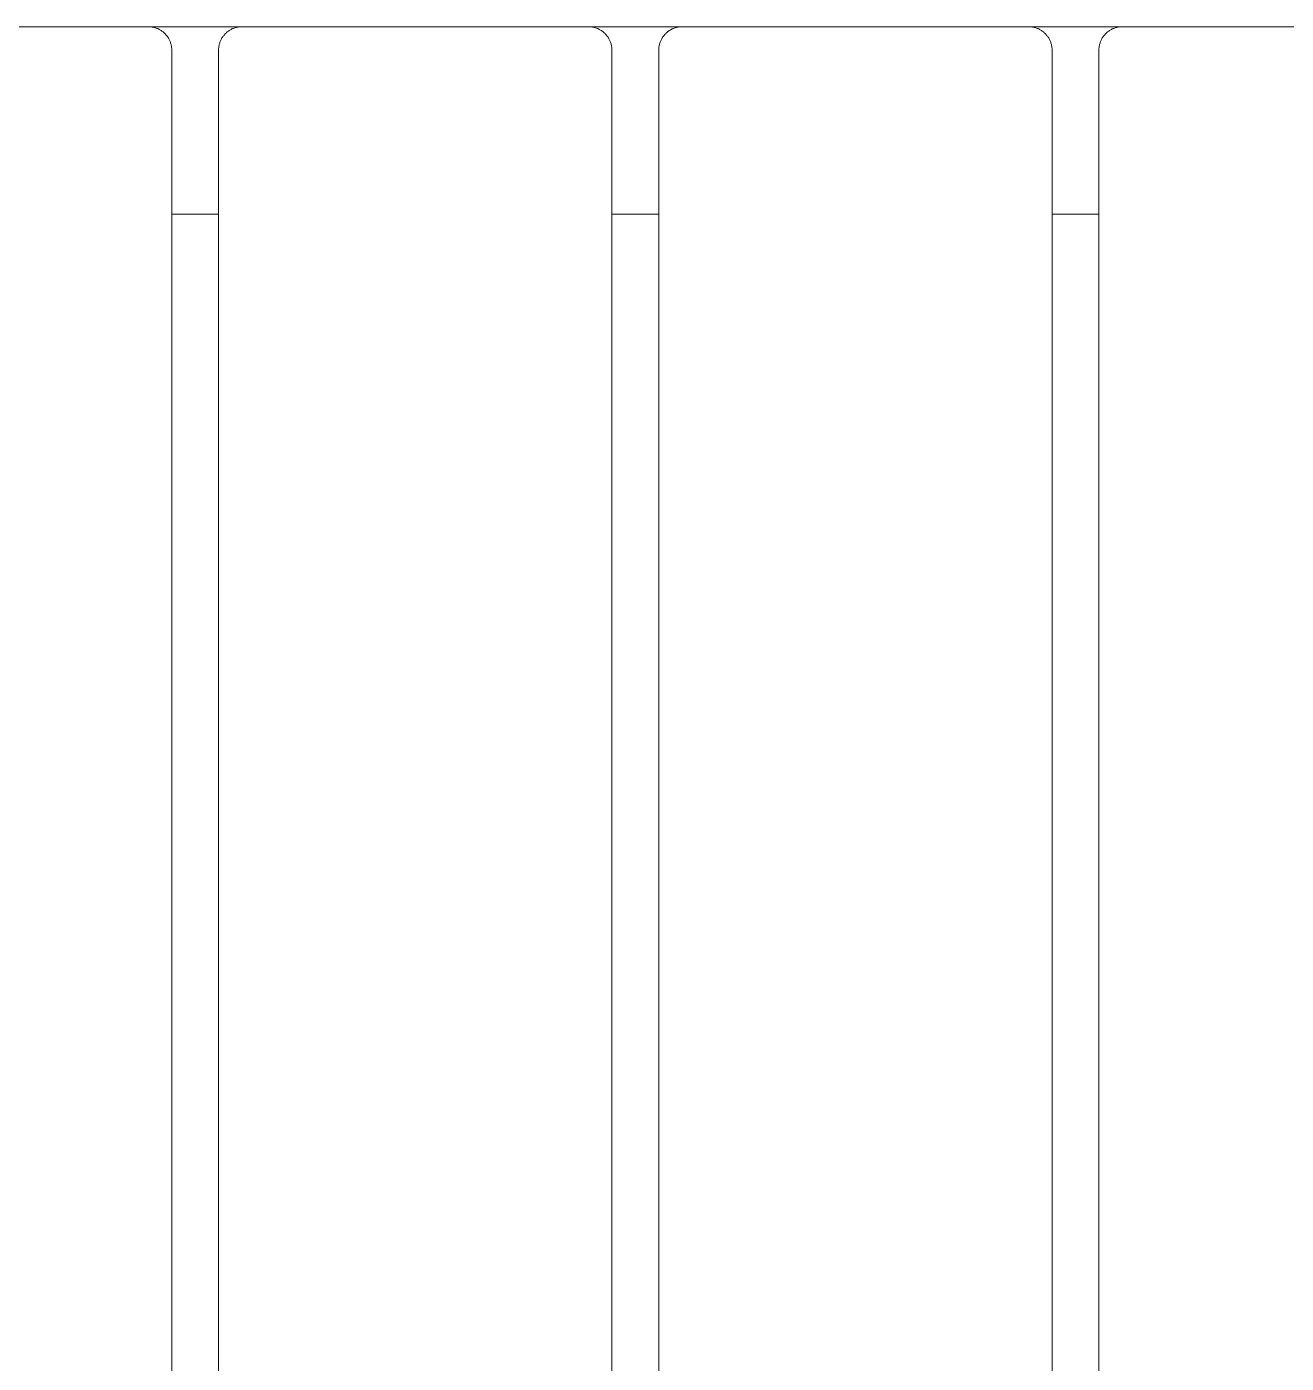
# Model space of a CAD drawing. Header units: millimetres. Extents: x -152 to 4236, y -557 to 2576.
# Drawn here: x 1532.3 to 1801.3, y 1006.5 to 1292 of the extents above; entities that cross this region are included whole.
import ezdxf

# ---------------------------------------------------------------- set-up
doc = ezdxf.new("R2010")
doc.units = ezdxf.units.MM
doc.layers.add('ZANO_R', color=7, linetype='Continuous', lineweight=0)

msp = doc.modelspace()

# ---------------------------------------------------------------- linework, layer by layer
at = {"layer": 'ZANO_R'}
for p, q in [((1484.3, 1291.99), (1558.3, 1291.99)), ((1558.48, 1291.99), (1558.3, 1291.99)), ((1578.19, 1291.99), (1558.42, 1291.99)), ((1558.65, 1291.98), (1558.48, 1291.99)), ((1558.82, 1291.97), (1558.65, 1291.98)), ((1558.99, 1291.95), (1558.82, 1291.97)), ((1559.15, 1291.92), (1558.99, 1291.95)), ((1559.32, 1291.89), (1559.15, 1291.92)), ((1559.49, 1291.85), (1559.32, 1291.89)), ((1559.65, 1291.81), (1559.49, 1291.85)), ((1559.82, 1291.76), (1559.65, 1291.81)), ((1559.98, 1291.7), (1559.82, 1291.76)), ((1560.14, 1291.64), (1559.98, 1291.7)), ((1560.3, 1291.58), (1560.14, 1291.64)), ((1560.45, 1291.51), (1560.3, 1291.58)), ((1560.6, 1291.43), (1560.45, 1291.51)), ((1560.75, 1291.35), (1560.6, 1291.43)), ((1560.9, 1291.26), (1560.75, 1291.35)), ((1561.05, 1291.17), (1560.9, 1291.26)), ((1561.19, 1291.08), (1561.05, 1291.17)), ((1561.33, 1290.98), (1561.19, 1291.08)), ((1561.46, 1290.87), (1561.33, 1290.98)), ((1561.59, 1290.76), (1561.46, 1290.87)), ((1561.72, 1290.65), (1561.59, 1290.76)), ((1561.84, 1290.53), (1561.72, 1290.65)), ((1561.96, 1290.4), (1561.84, 1290.53)), ((1562.07, 1290.28), (1561.96, 1290.4)), ((1574.54, 1290.28), (1574.65, 1290.4)), ((1574.65, 1290.4), (1574.77, 1290.53)), ((1574.77, 1290.53), (1574.89, 1290.65)), ((1574.89, 1290.65), (1575.02, 1290.76)), ((1575.02, 1290.76), (1575.15, 1290.87)), ((1575.15, 1290.87), (1575.28, 1290.98)), ((1575.28, 1290.98), (1575.42, 1291.08)), ((1575.42, 1291.08), (1575.56, 1291.17)), ((1575.56, 1291.17), (1575.71, 1291.26)), ((1575.71, 1291.26), (1575.85, 1291.35)), ((1575.85, 1291.35), (1576, 1291.43)), ((1576, 1291.43), (1576.16, 1291.51)), ((1576.16, 1291.51), (1576.31, 1291.58)), ((1576.31, 1291.58), (1576.47, 1291.64)), ((1576.47, 1291.64), (1576.63, 1291.7)), ((1576.63, 1291.7), (1576.79, 1291.76)), ((1576.79, 1291.76), (1576.96, 1291.81)), ((1576.96, 1291.81), (1577.12, 1291.85)), ((1577.12, 1291.85), (1577.29, 1291.89)), ((1577.29, 1291.89), (1577.45, 1291.92)), ((1577.45, 1291.92), (1577.62, 1291.95)), ((1577.62, 1291.95), (1577.79, 1291.97)), ((1577.79, 1291.97), (1577.96, 1291.98)), ((1577.96, 1291.98), (1578.13, 1291.99)), ((1578.13, 1291.99), (1578.3, 1291.99)), ((1578.3, 1291.99), (1652.3, 1291.99)), ((1652.48, 1291.99), (1652.3, 1291.99)), ((1672.19, 1291.99), (1652.42, 1291.99)), ((1652.65, 1291.98), (1652.48, 1291.99)), ((1652.82, 1291.97), (1652.65, 1291.98)), ((1652.99, 1291.95), (1652.82, 1291.97)), ((1653.15, 1291.92), (1652.99, 1291.95)), ((1653.32, 1291.89), (1653.15, 1291.92)), ((1653.49, 1291.85), (1653.32, 1291.89)), ((1653.65, 1291.81), (1653.49, 1291.85)), ((1653.82, 1291.76), (1653.65, 1291.81)), ((1653.98, 1291.7), (1653.82, 1291.76)), ((1654.14, 1291.64), (1653.98, 1291.7)), ((1654.3, 1291.58), (1654.14, 1291.64)), ((1654.45, 1291.51), (1654.3, 1291.58)), ((1654.6, 1291.43), (1654.45, 1291.51)), ((1654.75, 1291.35), (1654.6, 1291.43)), ((1654.9, 1291.26), (1654.75, 1291.35)), ((1655.05, 1291.17), (1654.9, 1291.26)), ((1655.19, 1291.08), (1655.05, 1291.17)), ((1655.33, 1290.98), (1655.19, 1291.08)), ((1655.46, 1290.87), (1655.33, 1290.98)), ((1655.59, 1290.76), (1655.46, 1290.87)), ((1655.72, 1290.65), (1655.59, 1290.76)), ((1655.84, 1290.53), (1655.72, 1290.65)), ((1655.96, 1290.4), (1655.84, 1290.53)), ((1656.07, 1290.28), (1655.96, 1290.4)), ((1668.54, 1290.28), (1668.65, 1290.4)), ((1668.65, 1290.4), (1668.77, 1290.53)), ((1668.77, 1290.53), (1668.89, 1290.65)), ((1668.89, 1290.65), (1669.02, 1290.76)), ((1669.02, 1290.76), (1669.15, 1290.87)), ((1669.15, 1290.87), (1669.28, 1290.98)), ((1669.28, 1290.98), (1669.42, 1291.08)), ((1669.42, 1291.08), (1669.56, 1291.17)), ((1669.56, 1291.17), (1669.71, 1291.26)), ((1669.71, 1291.26), (1669.85, 1291.35)), ((1669.85, 1291.35), (1670, 1291.43)), ((1670, 1291.43), (1670.16, 1291.51)), ((1670.16, 1291.51), (1670.31, 1291.58)), ((1670.31, 1291.58), (1670.47, 1291.64)), ((1670.47, 1291.64), (1670.63, 1291.7)), ((1670.63, 1291.7), (1670.79, 1291.76)), ((1670.79, 1291.76), (1670.96, 1291.81)), ((1670.96, 1291.81), (1671.12, 1291.85)), ((1671.12, 1291.85), (1671.29, 1291.89)), ((1671.29, 1291.89), (1671.45, 1291.92)), ((1671.45, 1291.92), (1671.62, 1291.95)), ((1671.62, 1291.95), (1671.79, 1291.97)), ((1671.79, 1291.97), (1671.96, 1291.98)), ((1671.96, 1291.98), (1672.13, 1291.99)), ((1672.13, 1291.99), (1672.3, 1291.99)), ((1672.3, 1291.99), (1746.3, 1291.99)), ((1746.48, 1291.99), (1746.3, 1291.99)), ((1766.19, 1291.99), (1746.42, 1291.99)), ((1746.65, 1291.98), (1746.48, 1291.99)), ((1746.82, 1291.97), (1746.65, 1291.98)), ((1746.99, 1291.95), (1746.82, 1291.97)), ((1747.15, 1291.92), (1746.99, 1291.95)), ((1747.32, 1291.89), (1747.15, 1291.92)), ((1747.49, 1291.85), (1747.32, 1291.89)), ((1747.65, 1291.81), (1747.49, 1291.85)), ((1747.82, 1291.76), (1747.65, 1291.81)), ((1747.98, 1291.7), (1747.82, 1291.76)), ((1748.14, 1291.64), (1747.98, 1291.7)), ((1748.3, 1291.58), (1748.14, 1291.64)), ((1748.45, 1291.51), (1748.3, 1291.58)), ((1748.6, 1291.43), (1748.45, 1291.51)), ((1748.75, 1291.35), (1748.6, 1291.43)), ((1748.9, 1291.26), (1748.75, 1291.35)), ((1749.05, 1291.17), (1748.9, 1291.26)), ((1749.19, 1291.08), (1749.05, 1291.17)), ((1749.33, 1290.98), (1749.19, 1291.08)), ((1749.46, 1290.87), (1749.33, 1290.98)), ((1749.59, 1290.76), (1749.46, 1290.87)), ((1749.72, 1290.65), (1749.59, 1290.76)), ((1749.84, 1290.53), (1749.72, 1290.65)), ((1749.96, 1290.4), (1749.84, 1290.53)), ((1750.07, 1290.28), (1749.96, 1290.4)), ((1762.54, 1290.28), (1762.65, 1290.4)), ((1762.65, 1290.4), (1762.77, 1290.53)), ((1762.77, 1290.53), (1762.89, 1290.65)), ((1762.89, 1290.65), (1763.02, 1290.76)), ((1763.02, 1290.76), (1763.15, 1290.87)), ((1763.15, 1290.87), (1763.28, 1290.98)), ((1763.28, 1290.98), (1763.42, 1291.08)), ((1763.42, 1291.08), (1763.56, 1291.17)), ((1763.56, 1291.17), (1763.71, 1291.26)), ((1763.71, 1291.26), (1763.85, 1291.35)), ((1763.85, 1291.35), (1764, 1291.43)), ((1764, 1291.43), (1764.16, 1291.51)), ((1764.16, 1291.51), (1764.31, 1291.58)), ((1764.31, 1291.58), (1764.47, 1291.64)), ((1764.47, 1291.64), (1764.63, 1291.7)), ((1764.63, 1291.7), (1764.79, 1291.76)), ((1764.79, 1291.76), (1764.96, 1291.81)), ((1764.96, 1291.81), (1765.12, 1291.85)), ((1765.12, 1291.85), (1765.29, 1291.89)), ((1765.29, 1291.89), (1765.45, 1291.92)), ((1765.45, 1291.92), (1765.62, 1291.95)), ((1765.62, 1291.95), (1765.79, 1291.97)), ((1765.79, 1291.97), (1765.96, 1291.98)), ((1765.96, 1291.98), (1766.13, 1291.99)), ((1766.13, 1291.99), (1766.3, 1291.99)), ((1766.3, 1291.99), (1840.3, 1291.99)), ((1562.18, 1290.15), (1562.07, 1290.28)), ((1562.29, 1290.01), (1562.18, 1290.15)), ((1562.39, 1289.88), (1562.29, 1290.01)), ((1562.49, 1289.73), (1562.39, 1289.88)), ((1562.58, 1289.59), (1562.49, 1289.73)), ((1562.66, 1289.44), (1562.58, 1289.59)), ((1562.74, 1289.29), (1562.66, 1289.44)), ((1562.82, 1289.14), (1562.74, 1289.29)), ((1562.89, 1288.98), (1562.82, 1289.14)), ((1562.96, 1288.83), (1562.89, 1288.98)), ((1563.02, 1288.67), (1562.96, 1288.83)), ((1563.07, 1288.5), (1563.02, 1288.67)), ((1563.12, 1288.34), (1563.07, 1288.5)), ((1563.16, 1288.18), (1563.12, 1288.34)), ((1563.2, 1288.01), (1563.16, 1288.18)), ((1563.23, 1287.84), (1563.2, 1288.01)), ((1563.26, 1287.67), (1563.23, 1287.84)), ((1563.28, 1287.5), (1563.26, 1287.67)), ((1573.33, 1287.5), (1573.35, 1287.67)), ((1573.35, 1287.67), (1573.38, 1287.84)), ((1573.38, 1287.84), (1573.41, 1288.01)), ((1573.41, 1288.01), (1573.45, 1288.18)), ((1573.45, 1288.18), (1573.49, 1288.34)), ((1573.49, 1288.34), (1573.54, 1288.5)), ((1573.54, 1288.5), (1573.59, 1288.67)), ((1573.59, 1288.67), (1573.65, 1288.83)), ((1573.65, 1288.83), (1573.72, 1288.98)), ((1573.72, 1288.98), (1573.79, 1289.14)), ((1573.79, 1289.14), (1573.86, 1289.29)), ((1573.86, 1289.29), (1573.95, 1289.44)), ((1573.95, 1289.44), (1574.03, 1289.59)), ((1574.03, 1289.59), (1574.12, 1289.73)), ((1574.12, 1289.73), (1574.22, 1289.88)), ((1574.22, 1289.88), (1574.32, 1290.01)), ((1574.32, 1290.01), (1574.43, 1290.15)), ((1574.43, 1290.15), (1574.54, 1290.28)), ((1656.18, 1290.15), (1656.07, 1290.28)), ((1656.29, 1290.01), (1656.18, 1290.15)), ((1656.39, 1289.88), (1656.29, 1290.01)), ((1656.49, 1289.73), (1656.39, 1289.88)), ((1656.58, 1289.59), (1656.49, 1289.73)), ((1656.66, 1289.44), (1656.58, 1289.59)), ((1656.74, 1289.29), (1656.66, 1289.44)), ((1656.82, 1289.14), (1656.74, 1289.29)), ((1656.89, 1288.98), (1656.82, 1289.14)), ((1656.96, 1288.83), (1656.89, 1288.98)), ((1657.02, 1288.67), (1656.96, 1288.83)), ((1657.07, 1288.5), (1657.02, 1288.67)), ((1657.12, 1288.34), (1657.07, 1288.5)), ((1657.16, 1288.18), (1657.12, 1288.34)), ((1657.2, 1288.01), (1657.16, 1288.18)), ((1657.23, 1287.84), (1657.2, 1288.01)), ((1657.26, 1287.67), (1657.23, 1287.84)), ((1657.28, 1287.5), (1657.26, 1287.67)), ((1667.33, 1287.5), (1667.35, 1287.67)), ((1667.35, 1287.67), (1667.38, 1287.84)), ((1667.38, 1287.84), (1667.41, 1288.01)), ((1667.41, 1288.01), (1667.45, 1288.18)), ((1667.45, 1288.18), (1667.49, 1288.34)), ((1667.49, 1288.34), (1667.54, 1288.5)), ((1667.54, 1288.5), (1667.59, 1288.67)), ((1667.59, 1288.67), (1667.65, 1288.83)), ((1667.65, 1288.83), (1667.72, 1288.98)), ((1667.72, 1288.98), (1667.79, 1289.14)), ((1667.79, 1289.14), (1667.86, 1289.29)), ((1667.86, 1289.29), (1667.95, 1289.44)), ((1667.95, 1289.44), (1668.03, 1289.59)), ((1668.03, 1289.59), (1668.12, 1289.73)), ((1668.12, 1289.73), (1668.22, 1289.88)), ((1668.22, 1289.88), (1668.32, 1290.01)), ((1668.32, 1290.01), (1668.43, 1290.15)), ((1668.43, 1290.15), (1668.54, 1290.28)), ((1750.18, 1290.15), (1750.07, 1290.28)), ((1750.29, 1290.01), (1750.18, 1290.15)), ((1750.39, 1289.88), (1750.29, 1290.01)), ((1750.49, 1289.73), (1750.39, 1289.88)), ((1750.58, 1289.59), (1750.49, 1289.73)), ((1750.66, 1289.44), (1750.58, 1289.59)), ((1750.74, 1289.29), (1750.66, 1289.44)), ((1750.82, 1289.14), (1750.74, 1289.29)), ((1750.89, 1288.98), (1750.82, 1289.14)), ((1750.96, 1288.83), (1750.89, 1288.98)), ((1751.02, 1288.67), (1750.96, 1288.83)), ((1751.07, 1288.5), (1751.02, 1288.67)), ((1751.12, 1288.34), (1751.07, 1288.5)), ((1751.16, 1288.18), (1751.12, 1288.34)), ((1751.2, 1288.01), (1751.16, 1288.18)), ((1751.23, 1287.84), (1751.2, 1288.01)), ((1751.26, 1287.67), (1751.23, 1287.84)), ((1751.28, 1287.5), (1751.26, 1287.67)), ((1761.33, 1287.5), (1761.35, 1287.67)), ((1761.35, 1287.67), (1761.38, 1287.84)), ((1761.38, 1287.84), (1761.41, 1288.01)), ((1761.41, 1288.01), (1761.45, 1288.18)), ((1761.45, 1288.18), (1761.49, 1288.34)), ((1761.49, 1288.34), (1761.54, 1288.5)), ((1761.54, 1288.5), (1761.59, 1288.67)), ((1761.59, 1288.67), (1761.65, 1288.83)), ((1761.65, 1288.83), (1761.72, 1288.98)), ((1761.72, 1288.98), (1761.79, 1289.14)), ((1761.79, 1289.14), (1761.86, 1289.29)), ((1761.86, 1289.29), (1761.95, 1289.44)), ((1761.95, 1289.44), (1762.03, 1289.59)), ((1762.03, 1289.59), (1762.12, 1289.73)), ((1762.12, 1289.73), (1762.22, 1289.88)), ((1762.22, 1289.88), (1762.32, 1290.01)), ((1762.32, 1290.01), (1762.43, 1290.15)), ((1762.43, 1290.15), (1762.54, 1290.28)), ((1563.29, 1287.33), (1563.28, 1287.5)), ((1563.3, 1287.16), (1563.29, 1287.33)), ((1563.3, 1286.99), (1563.3, 1287.16)), ((1563.3, 1286.99), (1563.3, 846.99)), ((1573.3, 1286.99), (1573.31, 1287.16)), ((1573.3, 846.99), (1573.3, 1286.99)), ((1573.31, 1287.16), (1573.32, 1287.33)), ((1573.32, 1287.33), (1573.33, 1287.5)), ((1657.29, 1287.33), (1657.28, 1287.5)), ((1657.3, 1287.16), (1657.29, 1287.33)), ((1657.3, 1286.99), (1657.3, 1287.16)), ((1657.3, 1286.99), (1657.3, 846.99)), ((1667.3, 1286.99), (1667.31, 1287.16)), ((1667.3, 846.99), (1667.3, 1286.99)), ((1667.31, 1287.16), (1667.32, 1287.33)), ((1667.32, 1287.33), (1667.33, 1287.5)), ((1751.29, 1287.33), (1751.28, 1287.5)), ((1751.3, 1287.16), (1751.29, 1287.33)), ((1751.3, 1286.99), (1751.3, 1287.16)), ((1751.3, 1286.99), (1751.3, 846.99)), ((1761.3, 1286.99), (1761.31, 1287.16)), ((1761.3, 846.99), (1761.3, 1286.99)), ((1761.31, 1287.16), (1761.32, 1287.33)), ((1761.32, 1287.33), (1761.33, 1287.5)), ((1563.3, 1251.99), (1573.3, 1251.99)), ((1657.3, 1251.99), (1667.3, 1251.99)), ((1751.3, 1251.99), (1761.3, 1251.99))]:
    msp.add_line(p, q, dxfattribs=at)

doc.saveas('drawing.dxf')
